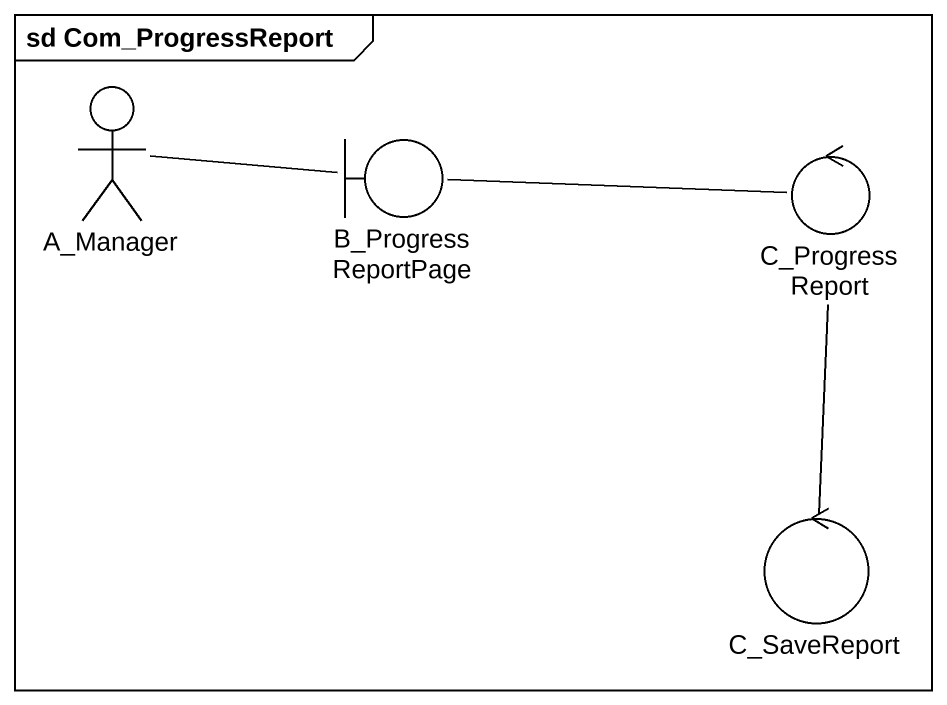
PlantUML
@startuml
mainframe sd Com_ProgressReport
actor A_Manager
boundary B_ProgressReportPage
control C_ProgressReport
control C_SaveReport
A_Manager -right- B_ProgressReportPage
B_ProgressReportPage -right- C_ProgressReport
C_ProgressReport -- C_SaveReport
@enduml
